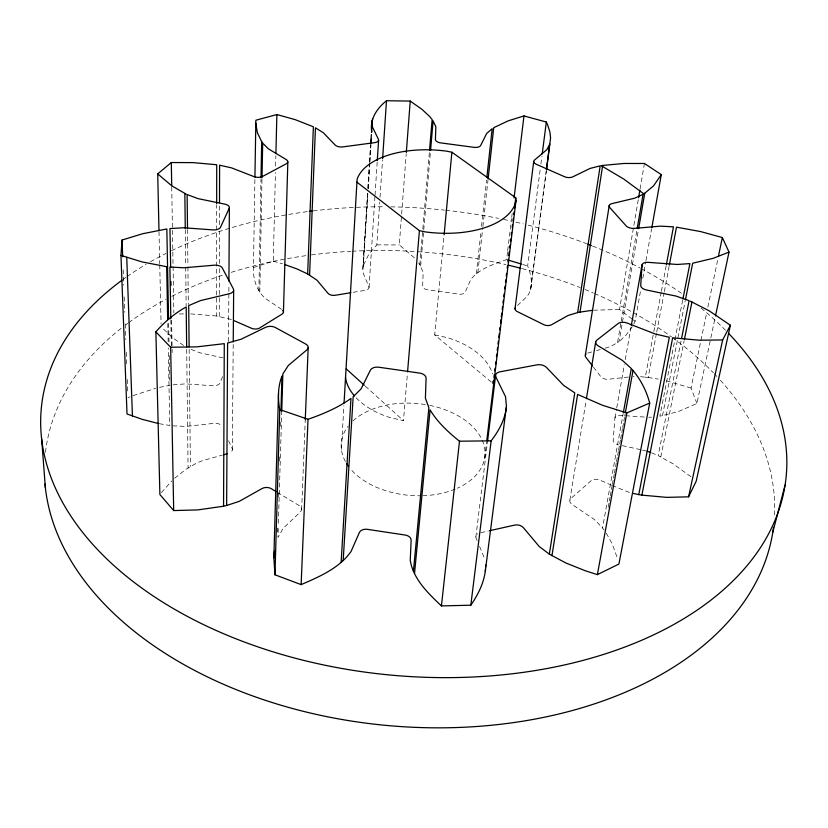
<?xml version="1.0" encoding="UTF-8"?>
<svg xmlns="http://www.w3.org/2000/svg" width="828" height="828" viewBox="0 0 828 828"><rect width="100%" height="100%" fill="white"/><g stroke="black" fill="none" stroke-linecap="round" stroke-linejoin="round"><path stroke-width="0.62" stroke-dasharray="4.14 3.1" d="M231.395 319.525L216.543 315.986L216.667 204.816M219.254 316.441L219.296 295.762M219.296 294.468L219.358 268.614M219.368 263.439L219.441 231.126M219.461 224.657L219.503 205.272M228.538 341.498L228.849 292.667M228.859 291.384L228.901 284.956M232.337 449.956L233.217 343.216M254.889 179.604L253.399 270.704C253.616 281.106 257.529 292.015 265.757 298.732L281.934 309.6M258.885 290.669L260.986 178.951M259.806 292.139L261.979 179.065M253.451 267.558L273.271 261.172L275.445 172.431M275.61 166.004L275.859 155.716M277.38 531.897L277.494 528.036M278.405 497.121L278.56 491.967M279.471 461.061L279.616 455.907M280.495 426.275L280.651 421.131M278.239 528.43L277.97 537.444L283.104 528.43L300.409 511.87A7.038 4.72 1.3 0 0 298.66 505.287L278.291 492.95M278.394 523.286L281.748 411.299M301.64 509.593L305.273 419.672M367.529 193.317L362.819 269.99L363.254 273.385L368.884 286.612A5.879 3.302 3.6 0 1 364.568 290.421L352.128 292.481M341.395 449.418L343.889 405.71M367.849 188.194L369.35 163.84M369.433 162.557L370.54 144.61M362.861 268.945L367.725 193.483M368.046 188.36L369.391 166.604M369.712 161.481L370.737 144.838M363.223 266.45L367.953 194.042M368.274 188.877L369.878 163.064M369.95 161.781L370.996 145.003M369.05 287.471L374.949 196.464M375.032 195.18L377.195 161.853M363.564 265.012L368.905 254.061L376.854 244.86L379.69 202.394M380.031 197.25L382.526 159.928M414.383 257.829L399.293 244.943L401.539 215.394M401.632 214.11L406.227 153.749M356.123 397.771A74.427 44.971 5.1 0 0 389.408 417.384L403.474 420.645L407.459 373.149M507.533 251.929L506.601 259.619C493.892 264.122 479.381 268.489 470.759 279.564L465.232 292.118A5.848 3.281 5.8 0 1 458.184 294.043L428.335 289.872A5.837 3.271 5.1 0 1 422.642 286.157L423.18 272.381L419.786 264.639L429.411 151.638M420.665 266.057L430.456 151.7M491.211 381.998L434.7 334.885L444.139 234.552M476.359 273.799L480.975 231.426M481.534 226.292L486.574 180.059M477.839 272.702L482.755 227.793M482.9 226.51L487.961 180.307M507.688 250.646L511.569 218.571M511.725 217.288L512.19 213.438M484.608 458.319L486.636 441.666M475.852 537.061L487.423 442.349M517.521 305.522L527.229 296.289C533.843 287.595 531.504 275.3 527.653 265.943L540.229 169.16M540.891 164.068L541.885 156.42M530.479 289.759L546.211 170.951M530.82 288.31L546.47 170.64M569.881 499.998L586.007 401.166M632.188 319.059L619.489 309.496L638.378 199.041M640.106 188.877L644.453 163.489M605.03 348.236L611.085 346.27L617.502 342.616L621.01 322.33M621.228 321.067L636.98 229.78M617.502 342.616L619.085 341.478L638.398 229.977M614.945 417.871L616.508 409.011M616.736 407.749L624.364 364.693M625.264 359.621L631.319 325.435M633.782 324.048L635.117 321.274L640.758 289.665M642.787 278.291L645.726 261.855M645.943 260.592L651.584 228.983M604.098 530.024L602.536 527.964L623.091 414.083M608.228 507.233L609.149 502.172M609.377 500.909L610.07 497.11M610.298 495.837L611.219 490.776M611.447 489.514L612.13 485.715M612.368 484.442L613.279 479.381M613.517 478.118L614.2 474.32M614.428 473.057L615.349 467.986M615.577 466.723L616.27 462.924M616.498 461.662L617.419 456.59M617.647 455.328L618.33 451.529M618.568 450.266L619.479 445.195M619.717 443.932L620.4 440.134M620.627 438.871L621.549 433.81M621.776 432.537L622.47 428.738M622.697 427.476L623.619 422.415M623.846 421.141L624.529 417.343M624.767 416.08L625.223 413.545M640.458 376.719L645.312 377.144L653.592 332.928M653.83 331.666L661.158 292.512M661.396 291.249L666.126 265.985M645.312 377.144L648.158 377.475L656.49 333.27M656.728 332.007L664.108 292.853M664.346 291.591L669.107 266.326M682.686 300.181L659.854 416.215L678.256 411.599L696.917 403.484L710.559 339.149M662.472 415.749L685.191 301.03M690.904 476.68L673.226 463.897L658.177 455.638L681.051 340.991M660.806 456.911L684.104 340.981M696.917 403.484L691.038 388.032L706.822 312.156M707.878 307.095L717.866 259.04M710.828 337.886L715.371 316.441M222.577 376.668L220.3 382.36A6.469 3.923 -0.4 0 1 213.065 385.796L185.627 383.861L172.762 384.875M632.344 326.656L625.844 335.392L619.085 341.478M161.367 492.629L171.738 480.996M174.656 478.242L185.607 469.538L196.35 463.204L202.477 460.658L222.121 455.172M127.988 397.647L130.017 396.829M133.049 395.608L155.664 388.311M591.647 351.972L588.004 352.987A6.148 3.571 9.2 0 0 586.804 353.473M596.512 350.606L600.165 349.592M480.851 532.663L488.178 531.027M159.556 387.359L169.833 385.32M628.348 377.04L608.414 379.276A6.251 3.674 9.8 0 1 600.445 376.191L593.345 366.99M593.5 310.221L619.489 309.496M651.532 417.157L648.841 417.271M633.13 376.564L634.041 376.533M179.397 313.967L184.644 313.874M376.854 244.86L399.293 244.943M190.792 313.916L216.543 315.986M644.308 417.064L620.772 415.366A6.469 3.923 10.6 0 0 614.842 418.896L613.237 439.471A6.583 4.057 10.8 0 0 618.609 444.822M172.793 425.83L186.083 426.42L214.276 423.325A6.696 4.202 -0.7 0 1 221.976 426.71M648.158 377.475L658.291 379.11M159.214 423.688L169.771 425.468L168.26 348.008M223.074 357.893L200.045 352.831L190.792 349.333M622.377 445.65L641.245 449.801M642.497 450.08L646.13 450.929M434.7 334.885L447.896 337.814A74.427 44.971 5.1 0 1 492.536 373.914M666.333 380.818L691.038 388.032M273.271 261.172L282.451 263.78M629.415 492.463L612.71 485.715M522.706 264.453L527.653 265.943M651.553 452.792L658.177 455.638M611.54 485.208L599.772 480.074A6.8 4.347 10.7 0 0 590.757 481.037L571.403 498.042A6.893 4.482 10.4 0 0 572.148 504.5L594.463 519.57L602.536 527.964M183.568 345.462L171.748 337.048L162.505 328.054M633.161 319.805L635.117 321.274M365.283 386.127L403.474 420.645M418.73 263.097L419.786 264.639M606.251 533.149L612.202 543.82L617.76 559.21M228.549 440.724L231.83 447.731A6.8 4.337 -0.5 0 1 229.791 452.864M477.135 540.653L476.141 538.324A7.09 4.802 7.8 0 1 477.756 533.75M479.609 546.47L485.032 559.728M123.186 269.752L123.765 285.256M124.2 296.879L124.78 312.384M125.225 324.007L125.804 339.511M126.291 352.428L126.829 366.638M127.305 379.555L127.843 393.766M159.007 231.602L159.721 263.666M159.752 264.95L161.077 323.955M168.643 323.293L169.047 343.972M169.264 355.595L169.74 380.145M167.784 323.489L168.136 341.56M171.727 186.952L173.859 312.88M171.603 320.291L172.183 352.583M170.858 319.981L171.334 345.804M189.157 349.354L190.399 466.454M187.511 229.47L187.904 265.653M187.915 266.947L188.318 304.414M186.693 349.437L188.08 467.892M185.265 229.677L185.689 265.84M185.71 267.134L186.155 305.884M45.478 452.181A365.997 237.388 5.1 0 1 121.695 327.94M125.721 324.845A365.997 237.388 5.1 0 1 127.75 323.324M128.744 322.599A365.997 237.388 5.1 0 1 166.024 299.322M171.748 296.352A365.997 237.388 5.1 0 1 224.067 274.648M231.25 272.329A365.997 237.388 5.1 0 1 306.319 255.614M311.349 254.931A365.997 237.388 5.1 0 1 350.772 251.298M352.055 251.226A365.997 237.388 5.1 0 1 416.567 251.629M417.861 251.712A365.997 237.388 5.1 0 1 505.98 264.629M522.178 268.624A365.997 237.388 5.1 0 1 580.19 287.585M584.982 289.51A365.997 237.388 5.1 0 1 593.314 293.009M594.494 293.516A365.997 237.388 5.1 0 1 632.095 311.98M633.192 312.591A365.997 237.388 5.1 0 1 671.643 336.986M672.657 337.71A365.997 237.388 5.1 0 1 713.384 372.828M714.274 373.749A365.997 237.388 5.1 0 1 716.913 376.523M720.36 380.269A365.997 237.388 5.1 0 1 774.511 515.968M429.722 405.368A72.119 46.089 5.1 0 1 483.407 443.301A72.119 46.089 5.1 0 1 457.346 488.199M455.141 489.141A72.119 46.089 5.1 0 1 423.139 495.703M421.856 495.744A72.119 46.089 5.1 0 1 350.793 469.248M345.411 461.527A72.119 46.089 5.1 0 1 348.029 426.316M352.976 420.914A72.119 46.089 5.1 0 1 428.449 405.12M122.958 279.512A373.977 233.993 5.1 0 1 126.073 277.287M127.077 276.573A373.977 233.993 5.1 0 1 146.038 264.349M150.437 261.783A373.977 233.993 5.1 0 1 165.91 253.461M171.551 250.687A373.977 233.993 5.1 0 1 308.006 211.544M313.119 210.892A373.977 233.993 5.1 0 1 384.554 206.783M390.919 206.855A373.977 233.993 5.1 0 1 444.419 210.105M445.692 210.24A373.977 233.993 5.1 0 1 498.57 218.385M503.538 219.399A373.977 233.993 5.1 0 1 510.959 221.014M515.896 222.142A373.977 233.993 5.1 0 1 523.286 223.912M528.181 225.154A373.977 233.993 5.1 0 1 586.648 243.711M592.569 246.03A373.977 233.993 5.1 0 1 639.878 267.889M640.996 268.489A373.977 233.993 5.1 0 1 681.361 293.257M701.016 308.088A373.977 233.993 5.1 0 1 725.845 330.579"/><path stroke-width="1.24" d="M216.667 203.522L216.719 164.741L193.059 162.619L171.313 162.536L157.713 173.89L158.976 230.319M485.622 566.87L485.632 564.996M219.513 202.684L219.596 165.196L231.55 167.877L254.03 176.643A6.541 3.322 1.7 0 0 263.19 176.105L285.681 164.12A6.438 3.24 2.2 0 0 286.24 159.576L268.344 148.812L262.673 143.089L262.01 177.782M155.871 331.842L159.887 494.513L173.683 510.576L197.954 509.893L223.56 506.219L224.284 343.661L196.753 346.87L170.661 347.253L155.871 331.842C164.462 321.895 174.718 313.357 186.196 306.94L186.662 346.86M223.56 506.219L226.644 505.494L227.596 343.009L241.165 339.211L265.581 327.339A7.493 4.368 1.3 0 1 276.117 327.929L304.952 343.62A7.566 4.471 2 0 1 306.867 349.892L288.351 365.448L282.855 373.966L281.748 411.299M228.921 281.106L229.377 207.859M233.237 341.933L233.662 290.493M280.951 410.823L281.975 376.047C277.835 386.676 277.722 398.475 279.75 409.581L274.958 574.787L301.133 584.62C319.297 576.754 339.356 568.225 351.062 551.448L359.424 532.445A7.121 4.854 3.7 0 1 368.232 529.475L404.281 534.909A7.131 4.875 5.1 0 1 411.143 540.26L410.243 560.432C413.327 579.186 428.252 593.428 441.438 605.92L470.811 605.206C477.839 595.042 483.624 583.616 485.291 571.248L506.436 406.3L505.546 396.757L495.889 376.999A7.618 4.564 7.3 0 1 500.857 371.658L536.12 365.003A7.566 4.482 8.1 0 1 546.449 367.404L563.702 385.444L574.767 392.855L549.337 554.129L565.772 562.947L585.355 570.782L597.392 574.622L618.92 564.044L649.701 403.06C646.42 390.702 640.468 378.996 632.033 369.35M278.498 393.331L273.861 557.793L274.958 574.787M254.931 177.088L255.862 120.226L276.873 114.554L295.099 119.625L313.377 126.798L307.643 273.944L317.031 280.257L328.023 293.34A5.92 3.343 2.9 0 0 335.951 295.161L350.875 292.688M261.017 177.668L261.689 141.712L257.363 132.718L255.811 123.144M275.921 153.139L276.873 114.554M283.435 312.146L287.844 161.957M309.589 275.031L315.447 127.822L323.365 132.759L335.112 145.014A6.282 3.105 3.3 0 0 343.537 146.804L373.873 142.747A6.241 3.064 3.9 0 0 378.417 139.259L372.155 126.415L372.238 120.515L371.524 132.045M305.273 419.672L308.182 347.739M301.133 584.62L308.016 419.279C323.065 414.052 337.979 407.78 350.969 398.434L341.126 562.367M344.044 403.143L357.106 179.21A80.451 41.307 5.1 0 1 446.634 151.162L451.891 152.228L515.772 197.809L515.979 200.749L486.792 440.382M343.175 560.587L353.163 396.757L361.091 388.881L370.416 370.116A7.659 4.616 4 0 1 379.855 367.373L418.647 372.952A7.669 4.637 5.1 0 1 426.089 378.117L425.406 398.185L428.873 407.738L413.41 571.289M370.82 143.565L371.368 134.602M371.068 143.71L371.389 138.545M371.793 132.097C369.505 119.118 376.978 108.375 386.49 100.737L410.233 101.078L422.063 109.42L429.68 116.551L432.144 119.532L429.525 150.354M273.861 557.793L274.482 550.765M377.278 160.58L378.603 140.067M382.619 158.645L386.49 100.737M158.22 423.47L142.064 419.299L127.026 413.979L120.95 255.386L122.068 240.037L142.644 233.734L166.842 228.963L168.57 319.411M406.32 152.456L410.233 101.078M407.562 371.865L419.403 230.67L356.868 182.098M430.56 150.406L433.096 120.857L435.839 126.736L435.424 139.487A6.2 3.033 5.1 0 0 441.5 142.996L473.202 147.229A6.21 3.033 5.7 0 0 480.654 145.521L486.647 133.484L492.174 128.692L486.854 177.492M444.139 234.552L451.891 152.228M414.517 573.556L430.084 409.922C437.546 422.28 448.3 432.257 459.488 441.21L491.149 440.838C498.663 431.026 505.059 419.692 506.363 407.21M485.291 571.248L485.518 568.95M441.438 605.92L459.488 441.21M488.106 179.024L493.726 127.688L508.278 120.816L523.969 115.941L546.345 122.037L547.567 124.676L549.895 131.88L550.579 137.934L546.542 169.585M514.043 198.047L523.969 115.941M493.498 381.087L493.188 383.654L493.095 381.201M493.964 377.247L494.275 374.68M494.751 370.83L495.061 368.274M495.527 364.423L495.837 361.867M496.458 356.733L496.769 354.177M497.235 350.327L497.556 347.76M498.021 343.92L498.332 341.353M498.798 337.514L499.263 333.663M499.729 329.823L500.04 327.257M500.516 323.417L500.981 319.567M501.292 317L501.758 313.16M502.223 309.31L502.534 306.753M503 302.903L503.31 300.347M503.786 296.496L504.097 293.93M504.718 288.806L505.028 286.24M505.494 282.4L505.804 279.833M506.27 275.993L506.581 273.426M507.212 268.303L507.523 265.736M507.988 261.896L508.299 259.33M508.765 255.479L509.23 251.64M509.706 247.789L510.017 245.233M510.483 241.383L510.793 238.826M511.259 234.976L511.569 232.409M512.19 227.286L512.501 224.719M512.977 220.879L513.288 218.313M513.753 214.473L514.064 211.906M514.53 208.066L515.772 197.809M487.578 441.065L495.548 375.788M470.811 605.206L491.149 440.838M515.016 308.834L533.698 161.626M542.216 153.873L546.345 122.037M546.376 169.668L549.761 144.113L546.863 149.682L534.443 160.125A6.293 3.105 6.9 0 0 536.989 164.596L563.733 176.364A6.355 3.157 7.5 0 0 572.665 176.902L590.095 168.426L600.176 165.859L577.644 312.58L568.08 315.468L551.479 324.793A5.982 3.405 8 0 1 543.075 324.317L518.069 311.98A5.92 3.343 7.3 0 1 515.192 307.975M577.644 312.58L580.014 312.094L602.68 165.434L623.867 163.468L644.453 163.489L661.293 174.615L651.812 227.721M551.945 555.733L577.602 394.407L602.401 405.254L626.827 412.924L649.701 403.06M585.375 354.984L609.253 205.427M586.421 398.641L595.725 341.622M638.595 197.768L639.889 190.15M637.198 228.507L643.097 194.28L634.714 198.192L612.006 203.595A6.541 3.322 8.5 0 0 610.226 208.056L625.73 225.413A6.655 3.426 9 0 0 634.269 228.393L660.485 226.147L673.454 226.831L666.364 264.722M638.616 228.714L644.753 193.234L653.54 185.865L661.293 174.615M631.319 325.435L642.083 264.649M623.318 412.82L631.309 368.532L622.459 360.459L598.24 345.918A7.4 4.243 9.4 0 1 597.319 339.791L617.657 323.903A7.286 4.109 9.7 0 1 627.282 323.096L655.145 333.974L669.324 337.275L638.771 494.595L633.482 493.498M625.45 412.282L633.027 370.509M597.392 574.622L626.827 412.924M669.345 265.063L676.486 227.172L700.591 231.571L722.337 237.543L729.013 252.095L715.64 315.178M638.771 494.595L641.866 495.134L672.657 337.824L699.277 340.204L722.658 339.946L730.379 325.238L709.172 310.81L690.283 301.185M682.934 298.918L689.89 263.604L677.169 264.463L648.241 262.362A6.914 3.674 9.6 0 0 642 265.612L640.758 284.946A7.038 3.809 9.8 0 0 646.606 290.038L676.134 296.113L689.103 300.678L681.558 338.476M685.439 299.767L692.674 263.211L713.146 258.336L729.013 252.095M684.352 339.718L691.949 301.909M718.394 256.514L722.337 237.543M641.866 495.134L666.706 497.359L688.575 496.831L722.658 339.946M730.379 325.238L696.203 481.192L688.575 496.831M772.783 532.321L785.079 485.053M372.372 119.967L372.59 119.191M644.753 193.234L643.801 193.845L623.774 179.065L601.211 165.672L602.68 165.434M223.353 454.831L227.038 453.796M226.644 505.494L239.282 501.344L262.041 488.551A6.976 4.606 0.4 0 1 271.863 489.058L276.148 491.656M489.4 530.748L513.826 525.283A7.038 4.72 8.9 0 1 523.41 527.695L539.173 546.47L549.337 554.129M580.014 312.094L592.248 310.324M419.403 230.67L425.064 231.861A80.451 41.307 5.1 0 0 515.979 200.749M507.843 259.992L521.464 264.08M284.521 264.442L297.273 269.069L307.643 273.944M120.95 255.386L141.909 261.876L166.666 266.688L167.701 319.608M647.103 451.219L649.825 452.14M279.75 409.581L308.016 419.279M233.641 320.498L251.608 328.323A6.148 3.571 1 0 0 260.199 327.64L281.396 314.495A6.055 3.478 1.6 0 0 282.814 310.365M157.713 173.89L171.789 185.845L186.176 194.145M346.187 368.864L364.33 385.258M592.548 365.966L586.234 357.779A6.148 3.571 9.2 0 1 585.903 354.146M261.689 141.712L262.259 142.509M41.638 438.923L45.395 487.909M122.068 240.037L122.699 256.835M126.736 257.394L132.439 416.049M171.313 162.536L171.707 185.669M170.661 267.33L169.957 228.58L183.702 227.772L213.013 229.905A6.903 3.674 0.6 0 0 220.734 226.768L228.994 208.759A6.779 3.55 0.9 0 0 224.968 204.164L198.068 198.637L187.138 194.58L187.501 228.176M170.91 281.541L170.982 285.412M170.837 318.697L169.895 267.061L184.126 267.775L214.297 265.188A7.162 3.954 0.4 0 1 222.546 268.458L233.113 288.392A7.286 4.099 0.5 0 1 229.294 293.754L200.5 300.595L188.691 305.604L189.126 346.777M170.661 347.253L173.683 510.576M184.851 193.504L185.255 228.383M773.507 527.301A365.997 237.388 5.1 0 1 405.151 726.849A365.997 237.388 5.1 0 1 45.012 484.028M508.485 265.219A365.997 237.388 5.1 0 1 520.947 268.303M348.526 466.392A72.119 46.089 5.1 0 1 346.549 463.483M728.526 333.332A373.977 233.993 5.1 0 1 647.517 637.674A373.977 233.993 5.1 0 1 150.541 594.193A373.977 233.993 5.1 0 1 121.933 280.268M309.279 211.378A373.977 233.993 5.1 0 1 311.835 211.047M587.839 244.177A373.977 233.993 5.1 0 1 591.389 245.554M354.456 395.929A74.427 44.971 5.1 0 1 345.504 377.433"/></g></svg>
